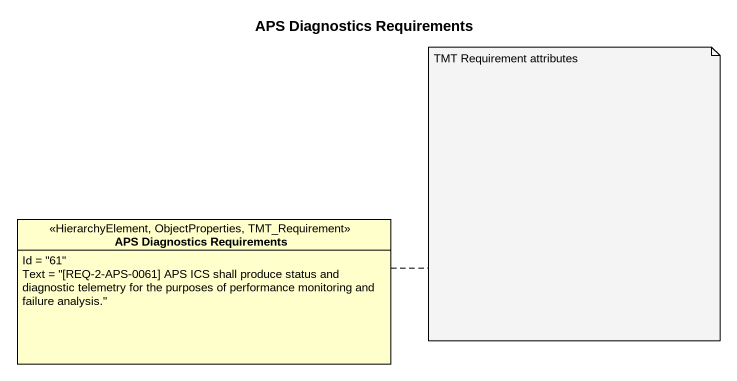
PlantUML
@startuml
title APS Diagnostics Requirements
hide circle
hide empty members
class "APS Diagnostics Requirements" as APS_Diagnostics_Requirements <<HierarchyElement, ObjectProperties, TMT_Requirement>> {
  Id = "61"
  Text = "[REQ-2-APS-0061] APS ICS shall produce status and diagnostic telemetry for the purposes of performance monitoring and failure analysis."
}
note right of APS_Diagnostics_Requirements : TMT Requirement attributes
@enduml
